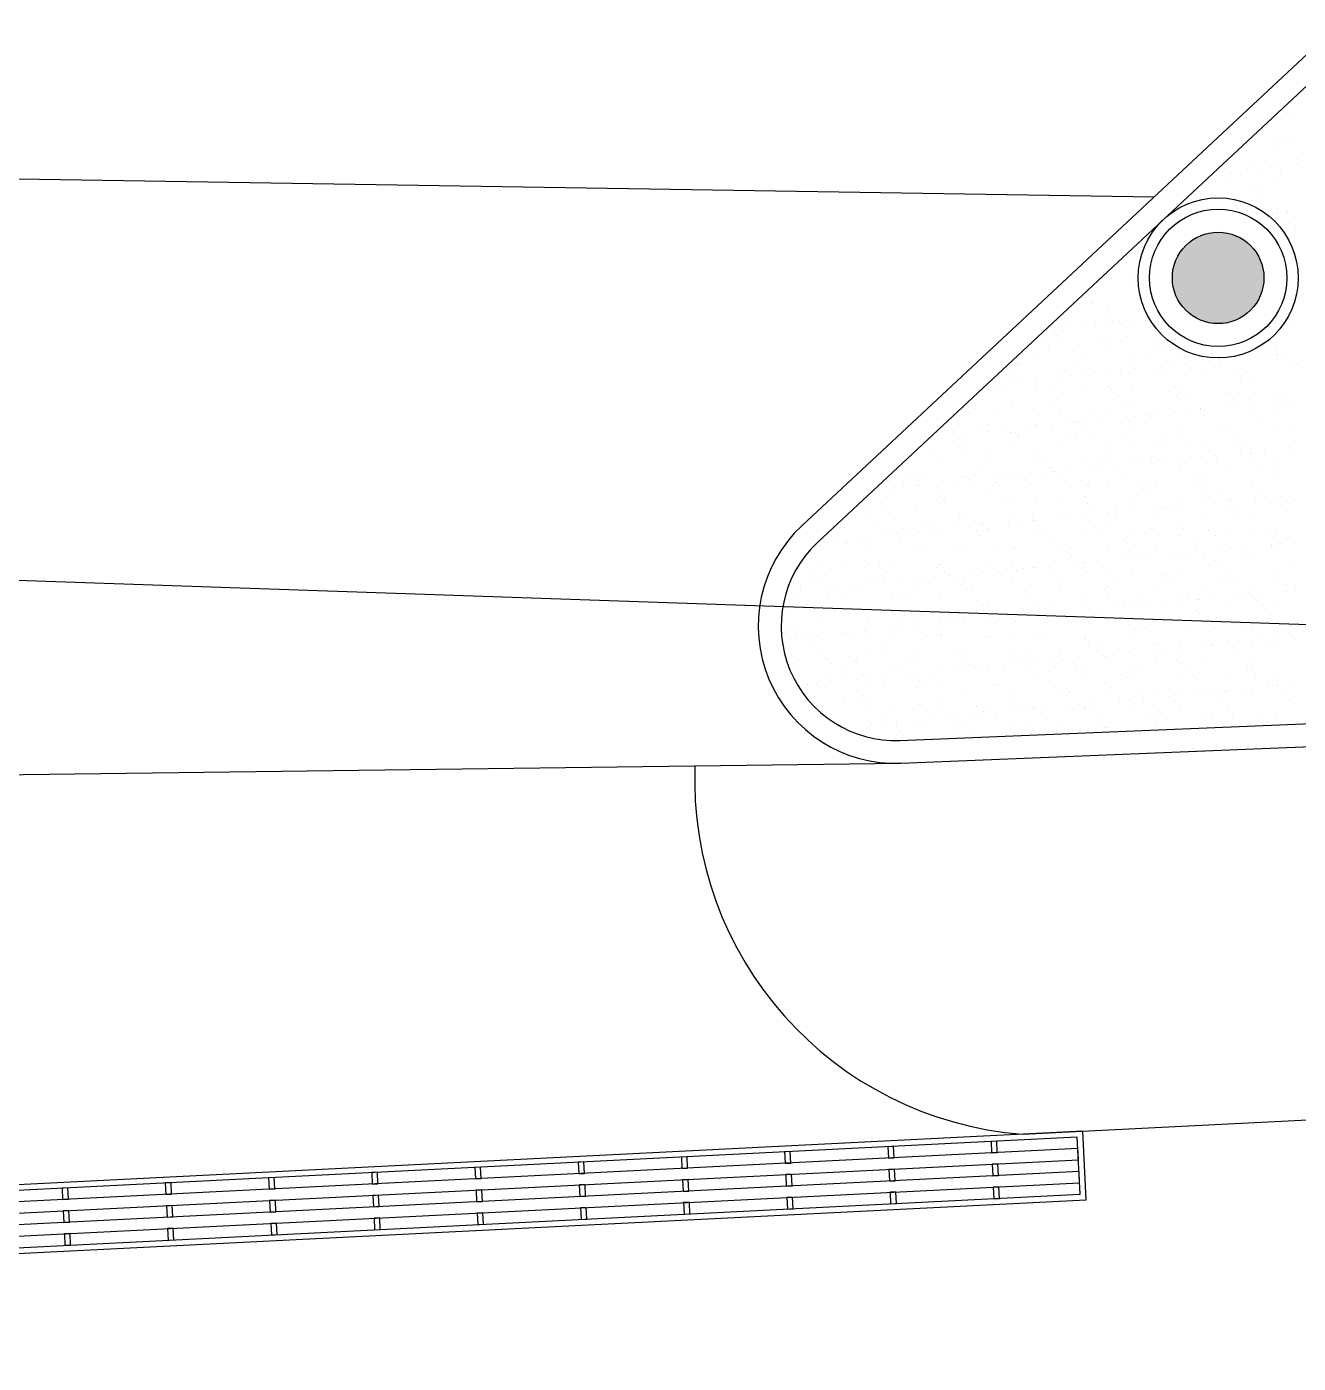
# Model space of a CAD drawing. Extents: x -28 to 149, y -33 to 76.
# Drawn here: x 112.03 to 117.59, y -2.22 to 3.62 of the extents above; entities that cross this region are included whole.
import ezdxf

# ---------------------------------------------------------------- set-up
doc = ezdxf.new("R2010")
doc.units = 0
doc.layers.add('arq-proyección edificios anexos', color=250, linetype='Continuous')

# ---------------------------------------------------------------- blocks, each defined once
blk = doc.blocks.new('Torre Sur')
h = blk.add_hatch(color=256)
h.paths.add_polyline_path([(42.3536, 3.7485), (42.1537, 3.7553), (42.1469, 3.5555, 0.414214)])
h.paths.add_polyline_path([(42.1606, 3.9552), (42.1537, 3.7553), (42.3536, 3.7485, 0.414214)])
h.paths.add_polyline_path([(42.1606, 3.9552, 0.414214), (41.9539, 3.7622), (42.1537, 3.7553)])
h.paths.add_polyline_path([(42.1537, 3.7553), (41.9539, 3.7622, 0.414214), (42.1469, 3.5555)])
for p, q in [((46.2309, 8.1774), (40.3344, 2.6724)), ((43.4655, 5.4588), (40.4026, 2.5993)), ((42.4312, 4.4511), (42.4312, 4.4511)), ((42.473, 4.4551), (42.473, 4.4551)), ((23.1644, 4.4075), (41.874, 4.1098)), ((42.3706, 4.4255), (42.3706, 4.4255)), ((42.4131, 4.3246), (42.4131, 4.3246)), ((42.4149, 4.3551), (42.4149, 4.3551)), ((42.4292, 4.341), (42.4292, 4.341)), ((42.4894, 4.344), (42.4894, 4.344)), ((42.4966, 4.2749), (42.4966, 4.2749)), ((42.1728, 4.2197), (42.1728, 4.2197)), ((42.1793, 4.2312), (42.1793, 4.2312)), ((42.2538, 4.213), (42.2538, 4.213)), ((42.2819, 4.2303), (42.2819, 4.2303)), ((42.3024, 4.2455), (42.3024, 4.2455)), ((42.3237, 4.2343), (42.3237, 4.2343)), ((42.389, 4.2407), (42.389, 4.2407)), ((42.3954, 4.2457), (42.3954, 4.2457)), ((42.4283, 4.2231), (42.4283, 4.2231)), ((42.4981, 4.2512), (42.4981, 4.2512)), ((42.2034, 4.1749), (42.2034, 4.1749)), ((42.2981, 4.1497), (42.2981, 4.1497)), ((42.4128, 4.1703), (42.4128, 4.1703)), ((42.3021, 4.0913), (42.3021, 4.0913)), ((42.3309, 4.1373), (42.3309, 4.1373)), ((42.3452, 4.1233), (42.3452, 4.1233)), ((42.3907, 4.0345), (42.3907, 4.0345)), ((42.4125, 4.0572), (42.4125, 4.0572)), ((42.4531, 4.0433), (42.4531, 4.0433)), ((42.456, 4.0408), (42.456, 4.0408)), ((42.4126, 4.0161), (42.4126, 4.0161)), ((42.486, 4.0206), (42.486, 4.0206)), ((42.4896, 3.9816), (42.4896, 3.9816)), ((41.6582, 3.7572), (41.6582, 3.7572)), ((41.6665, 3.7691), (41.6665, 3.7691)), ((41.7672, 3.7678), (41.7672, 3.7678)), ((41.782, 3.7198), (41.782, 3.7198)), ((41.5724, 3.6708), (41.5724, 3.6708)), ((41.6002, 3.6537), (41.6002, 3.6537)), ((41.6054, 3.6482), (41.6054, 3.6482)), ((41.6713, 3.6408), (41.6713, 3.6408)), ((42.4827, 3.6308), (42.4827, 3.6308)), ((3.8248, 3.5708), (44.1011, 2.1876)), ((41.4751, 3.5748), (41.4751, 3.5748)), ((41.5723, 3.5701), (41.5723, 3.5701)), ((41.6773, 3.5781), (41.6773, 3.5781)), ((41.6916, 3.5641), (41.6916, 3.5641)), ((41.7241, 3.5667), (41.7241, 3.5667)), ((41.7817, 3.5656), (41.7817, 3.5656)), ((41.8342, 3.568), (41.8342, 3.568)), ((41.4018, 3.5261), (41.4018, 3.5261)), ((41.4345, 3.5162), (41.4345, 3.5162)), ((41.4436, 3.5301), (41.4436, 3.5301)), ((41.5089, 3.5364), (41.5089, 3.5364)), ((41.618, 3.547), (41.618, 3.547)), ((41.6598, 3.5511), (41.6598, 3.5511)), ((41.7251, 3.5574), (41.7251, 3.5574)), ((42.4711, 3.5424), (42.4711, 3.5424)), ((41.3811, 3.4765), (41.3811, 3.4765)), ((41.4141, 3.4538), (41.4141, 3.4538)), ((41.4488, 3.5022), (41.4488, 3.5022)), ((41.4666, 3.4946), (41.4666, 3.4946)), ((41.6301, 3.4684), (41.6301, 3.4684)), ((41.6631, 3.4457), (41.6631, 3.4457)), ((41.671, 3.4866), (41.671, 3.4866)), ((41.7589, 3.4979), (41.7589, 3.4979)), ((41.8791, 3.4603), (41.8791, 3.4603)), ((41.8873, 3.4869), (41.8873, 3.4869)), ((42.4032, 3.466), (42.4032, 3.466)), ((41.3559, 3.4155), (41.3559, 3.4155)), ((41.5162, 3.436), (41.5162, 3.436)), ((41.5721, 3.4159), (41.5721, 3.4159)), ((41.7815, 3.4114), (41.7815, 3.4114)), ((41.836, 3.4223), (41.836, 3.4223)), ((41.8503, 3.4083), (41.8503, 3.4083)), ((41.9121, 3.4376), (41.9121, 3.4376)), ((41.986, 3.4034), (41.986, 3.4034)), ((42.1173, 3.3891), (42.1173, 3.3891)), ((42.1591, 3.3931), (42.1591, 3.3931)), ((42.1604, 3.4041), (42.1604, 3.4041)), ((42.2022, 3.4037), (42.2022, 3.4037)), ((42.2244, 3.3994), (42.2244, 3.3994)), ((42.3335, 3.41), (42.3335, 3.41)), ((42.3753, 3.414), (42.3753, 3.414)), ((42.3771, 3.4441), (42.3771, 3.4441)), ((42.4101, 3.4215), (42.4101, 3.4215)), ((42.4115, 3.3992), (42.4115, 3.3992)), ((42.4406, 3.4204), (42.4406, 3.4204)), ((42.4803, 3.3903), (42.4803, 3.3903)), ((41.2569, 3.3449), (41.2569, 3.3449)), ((41.2734, 3.3741), (41.2734, 3.3741)), ((41.2838, 3.3805), (41.2838, 3.3805)), ((41.4663, 3.3403), (41.4663, 3.3403)), ((41.5106, 3.3303), (41.5106, 3.3303)), ((41.5328, 3.3724), (41.5328, 3.3724)), ((41.5758, 3.3366), (41.5758, 3.3366)), ((41.5933, 3.3604), (41.5933, 3.3604)), ((41.6075, 3.3464), (41.6075, 3.3464)), ((41.6708, 3.3323), (41.6708, 3.3323)), ((41.6849, 3.3472), (41.6849, 3.3472)), ((41.7267, 3.3512), (41.7267, 3.3512)), ((41.7818, 3.3643), (41.7818, 3.3643)), ((41.792, 3.3575), (41.792, 3.3575)), ((41.887, 3.3327), (41.887, 3.3327)), ((41.9011, 3.3681), (41.9011, 3.3681)), ((41.9177, 3.3422), (41.9177, 3.3422)), ((41.9429, 3.3722), (41.9429, 3.3722)), ((42.0082, 3.3785), (42.0082, 3.3785)), ((42.0308, 3.3562), (42.0308, 3.3562)), ((42.2798, 3.3481), (42.2798, 3.3481)), ((42.4945, 3.3763), (42.4945, 3.3763)), ((41.1898, 3.2822), (41.1898, 3.2822)), ((41.2526, 3.3053), (41.2526, 3.3053)), ((41.2944, 3.3093), (41.2944, 3.3093)), ((41.3505, 3.2985), (41.3505, 3.2985)), ((41.3597, 3.3157), (41.3597, 3.3157)), ((41.3648, 3.2844), (41.3648, 3.2844)), ((41.4388, 3.2741), (41.4388, 3.2741)), ((41.4687, 3.3262), (41.4687, 3.3262)), ((41.6749, 3.2802), (41.6749, 3.2802)), ((42.0964, 3.3282), (42.0964, 3.3282)), ((42.2375, 3.3284), (42.2375, 3.3284)), ((42.2518, 3.3144), (42.2518, 3.3144)), ((42.3009, 3.3202), (42.3009, 3.3202)), ((41.1077, 3.2365), (41.1077, 3.2365)), ((41.122, 3.2225), (41.122, 3.2225)), ((41.1511, 3.2693), (41.1511, 3.2693)), ((41.2228, 3.2595), (41.2228, 3.2595)), ((41.3556, 3.2613), (41.3556, 3.2613)), ((41.4321, 3.2183), (41.4321, 3.2183)), ((41.4718, 3.2514), (41.4718, 3.2514)), ((41.5718, 3.2617), (41.5718, 3.2617)), ((41.6878, 3.266), (41.6878, 3.266)), ((41.7208, 3.2433), (41.7208, 3.2433)), ((41.7812, 3.2571), (41.7812, 3.2571)), ((41.9368, 3.2579), (41.9368, 3.2579)), ((41.9698, 3.2352), (41.9698, 3.2352)), ((41.9857, 3.2491), (41.9857, 3.2491)), ((41.9947, 3.2665), (41.9947, 3.2665)), ((42.009, 3.2525), (42.009, 3.2525)), ((42.1858, 3.2498), (42.1858, 3.2498)), ((42.2019, 3.2495), (42.2019, 3.2495)), ((42.2188, 3.2271), (42.2188, 3.2271)), ((42.3191, 3.2483), (42.3191, 3.2483)), ((42.4113, 3.245), (42.4113, 3.245)), ((42.4348, 3.2417), (42.4348, 3.2417)), ((42.4422, 3.2142), (42.4422, 3.2142)), ((42.4678, 3.219), (42.4678, 3.219)), ((41.0405, 3.1903), (41.0405, 3.1903)), ((41.0925, 3.1861), (41.0925, 3.1861)), ((41.1894, 3.1564), (41.1894, 3.1564)), ((41.2567, 3.1906), (41.2567, 3.1906)), ((41.3415, 3.178), (41.3415, 3.178)), ((41.466, 3.1861), (41.466, 3.1861)), ((41.5905, 3.1699), (41.5905, 3.1699)), ((41.6705, 3.1781), (41.6705, 3.1781)), ((41.752, 3.2046), (41.752, 3.2046)), ((41.7663, 3.1906), (41.7663, 3.1906)), ((41.8395, 3.1618), (41.8395, 3.1618)), ((41.859, 3.1577), (41.859, 3.1577)), ((41.8867, 3.1785), (41.8867, 3.1785)), ((41.9681, 3.1683), (41.9681, 3.1683)), ((42.0099, 3.1723), (42.0099, 3.1723)), ((42.0752, 3.1787), (42.0752, 3.1787)), ((42.0764, 3.1864), (42.0764, 3.1864)), ((42.0885, 3.1537), (42.0885, 3.1537)), ((42.0961, 3.1739), (42.0961, 3.1739)), ((42.1843, 3.1892), (42.1843, 3.1892)), ((42.2261, 3.1933), (42.2261, 3.1933)), ((42.2914, 3.1996), (42.2914, 3.1996)), ((42.3006, 3.1659), (42.3006, 3.1659)), ((42.3962, 3.1726), (42.3962, 3.1726)), ((42.4004, 3.2102), (42.4004, 3.2102)), ((42.4105, 3.1586), (42.4105, 3.1586)), ((41.1509, 3.1151), (41.1509, 3.1151)), ((41.3195, 3.1054), (41.3195, 3.1054)), ((41.3554, 3.1071), (41.3554, 3.1071)), ((41.3613, 3.1095), (41.3613, 3.1095)), ((41.4266, 3.1158), (41.4266, 3.1158)), ((41.5092, 3.1427), (41.5092, 3.1427)), ((41.5235, 3.1287), (41.5235, 3.1287)), ((41.5357, 3.1264), (41.5357, 3.1264)), ((41.5716, 3.1074), (41.5716, 3.1074)), ((41.5775, 3.1304), (41.5775, 3.1304)), ((41.6428, 3.1368), (41.6428, 3.1368)), ((41.7519, 3.1473), (41.7519, 3.1473)), ((41.781, 3.1029), (41.781, 3.1029)), ((41.7937, 3.1514), (41.7937, 3.1514)), ((41.8336, 3.1245), (41.8336, 3.1245)), ((42.1535, 3.1107), (42.1535, 3.1107)), ((42.1677, 3.0967), (42.1677, 3.0967)), ((42.3375, 3.1456), (42.3375, 3.1456)), ((40.9289, 3.0676), (40.9289, 3.0676)), ((40.9466, 3.0945), (40.9466, 3.0945)), ((40.9942, 3.0739), (40.9942, 3.0739)), ((40.9985, 3.0878), (40.9985, 3.0878)), ((41.0315, 3.0652), (41.0315, 3.0652)), ((41.1033, 3.0845), (41.1033, 3.0845)), ((41.1451, 3.0886), (41.1451, 3.0886)), ((41.2104, 3.0949), (41.2104, 3.0949)), ((41.2475, 3.0797), (41.2475, 3.0797)), ((41.2665, 3.0808), (41.2665, 3.0808)), ((41.2805, 3.0571), (41.2805, 3.0571)), ((41.2807, 3.0667), (41.2807, 3.0667)), ((41.4965, 3.0716), (41.4965, 3.0716)), ((41.5295, 3.049), (41.5295, 3.049)), ((41.5909, 3.0625), (41.5909, 3.0625)), ((41.7455, 3.0635), (41.7455, 3.0635)), ((41.7785, 3.0409), (41.7785, 3.0409)), ((41.9107, 3.0488), (41.9107, 3.0488)), ((41.9854, 3.0949), (41.9854, 3.0949)), ((41.9945, 3.0554), (41.9945, 3.0554)), ((42.2017, 3.0953), (42.2017, 3.0953)), ((42.2435, 3.0473), (42.2435, 3.0473)), ((42.411, 3.0908), (42.411, 3.0908)), ((42.4779, 3.0925), (42.4779, 3.0925)), ((42.4925, 3.0392), (42.4925, 3.0392)), ((40.9012, 2.9918), (40.9012, 2.9918)), ((41.0237, 3.0188), (41.0237, 3.0188)), ((41.038, 3.0048), (41.038, 3.0048)), ((41.0402, 3.036), (41.0402, 3.036)), ((41.1502, 2.9837), (41.1502, 2.9837)), ((41.2564, 3.0364), (41.2564, 3.0364)), ((41.3481, 3.0006), (41.3481, 3.0006)), ((41.4658, 3.0319), (41.4658, 3.0319)), ((41.6679, 2.9869), (41.6679, 2.9869)), ((41.6703, 3.0239), (41.6703, 3.0239)), ((41.8865, 3.0242), (41.8865, 3.0242)), ((41.925, 3.0348), (41.925, 3.0348)), ((42.0275, 3.0328), (42.0275, 3.0328)), ((42.0959, 3.0197), (42.0959, 3.0197)), ((42.1421, 2.9788), (42.1421, 2.9788)), ((42.2351, 3.0306), (42.2351, 3.0306)), ((42.2512, 2.9894), (42.2512, 2.9894)), ((42.2765, 3.0247), (42.2765, 3.0247)), ((42.293, 2.9934), (42.293, 2.9934)), ((42.3004, 3.0117), (42.3004, 3.0117)), ((42.3583, 2.9998), (42.3583, 2.9998)), ((42.4674, 3.0103), (42.4674, 3.0103)), ((40.7952, 2.9429), (40.7952, 2.9429)), ((40.9412, 2.9654), (40.9412, 2.9654)), ((41.1053, 2.9387), (41.1053, 2.9387)), ((41.1506, 2.9608), (41.1506, 2.9608)), ((41.3551, 2.9528), (41.3551, 2.9528)), ((41.3992, 2.9756), (41.3992, 2.9756)), ((41.4252, 2.925), (41.4252, 2.925)), ((41.5713, 2.9532), (41.5713, 2.9532)), ((41.6026, 2.9266), (41.6026, 2.9266)), ((41.6444, 2.9306), (41.6444, 2.9306)), ((41.6482, 2.9675), (41.6482, 2.9675)), ((41.6822, 2.9729), (41.6822, 2.9729)), ((41.7097, 2.9369), (41.7097, 2.9369)), ((41.7807, 2.9487), (41.7807, 2.9487)), ((41.8188, 2.9475), (41.8188, 2.9475)), ((41.8606, 2.9515), (41.8606, 2.9515)), ((41.8972, 2.9594), (41.8972, 2.9594)), ((41.9259, 2.9579), (41.9259, 2.9579)), ((41.9852, 2.9407), (41.9852, 2.9407)), ((41.9923, 2.9687), (41.9923, 2.9687)), ((42.035, 2.9684), (42.035, 2.9684)), ((42.0768, 2.9725), (42.0768, 2.9725)), ((42.1462, 2.9513), (42.1462, 2.9513)), ((42.2014, 2.941), (42.2014, 2.941)), ((42.3122, 2.9549), (42.3122, 2.9549)), ((42.3264, 2.9409), (42.3264, 2.9409)), ((42.3952, 2.9432), (42.3952, 2.9432)), ((42.4108, 2.9365), (42.4108, 2.9365)), ((40.8072, 2.8935), (40.8072, 2.8935)), ((40.8355, 2.8898), (40.8355, 2.8898)), ((40.8402, 2.8709), (40.8402, 2.8709)), ((40.8626, 2.8768), (40.8626, 2.8768)), ((40.9541, 2.8637), (40.9541, 2.8637)), ((40.9959, 2.8678), (40.9959, 2.8678)), ((41.0399, 2.8818), (41.0399, 2.8818)), ((41.0562, 2.8854), (41.0562, 2.8854)), ((41.0612, 2.8741), (41.0612, 2.8741)), ((41.0892, 2.8628), (41.0892, 2.8628)), ((41.1703, 2.8847), (41.1703, 2.8847)), ((41.1824, 2.863), (41.1824, 2.863)), ((41.2121, 2.8887), (41.2121, 2.8887)), ((41.2562, 2.8822), (41.2562, 2.8822)), ((41.2774, 2.895), (41.2774, 2.895)), ((41.3052, 2.8773), (41.3052, 2.8773)), ((41.3864, 2.9056), (41.3864, 2.9056)), ((41.4282, 2.9097), (41.4282, 2.9097)), ((41.4395, 2.9109), (41.4395, 2.9109)), ((41.4655, 2.8776), (41.4655, 2.8776)), ((41.4935, 2.916), (41.4935, 2.916)), ((41.5542, 2.8692), (41.5542, 2.8692)), ((41.67, 2.8696), (41.67, 2.8696)), ((41.7496, 2.9067), (41.7496, 2.9067)), ((41.8862, 2.87), (41.8862, 2.87)), ((42.0694, 2.893), (42.0694, 2.893)), ((42.0837, 2.879), (42.0837, 2.879)), ((42.0956, 2.8655), (42.0956, 2.8655)), ((42.3938, 2.8748), (42.3938, 2.8748)), ((40.7248, 2.8108), (40.7248, 2.8108)), ((40.7379, 2.8428), (40.7379, 2.8428)), ((40.7797, 2.8468), (40.7797, 2.8468)), ((40.845, 2.8532), (40.845, 2.8532)), ((40.941, 2.8111), (40.941, 2.8111)), ((41.1504, 2.8066), (41.1504, 2.8066)), ((41.1967, 2.849), (41.1967, 2.849)), ((41.3382, 2.8547), (41.3382, 2.8547)), ((41.5068, 2.8448), (41.5068, 2.8448)), ((41.5872, 2.8466), (41.5872, 2.8466)), ((41.8032, 2.8611), (41.8032, 2.8611)), ((41.8267, 2.8311), (41.8267, 2.8311)), ((41.8362, 2.8385), (41.8362, 2.8385)), ((41.8409, 2.8171), (41.8409, 2.8171)), ((42.0522, 2.853), (42.0522, 2.853)), ((42.0852, 2.8304), (42.0852, 2.8304)), ((42.1511, 2.8129), (42.1511, 2.8129)), ((42.3001, 2.8575), (42.3001, 2.8575)), ((42.3012, 2.8449), (42.3012, 2.8449)), ((42.3342, 2.8223), (42.3342, 2.8223)), ((40.7099, 2.7975), (40.7099, 2.7975)), ((40.9397, 2.8011), (40.9397, 2.8011)), ((40.9539, 2.7871), (40.9539, 2.7871)), ((40.9589, 2.7894), (40.9589, 2.7894)), ((41.2079, 2.7813), (41.2079, 2.7813)), ((41.2641, 2.7829), (41.2641, 2.7829)), ((41.3549, 2.7986), (41.3549, 2.7986)), ((41.4569, 2.7732), (41.4569, 2.7732)), ((41.5711, 2.799), (41.5711, 2.799)), ((41.5839, 2.7692), (41.5839, 2.7692)), ((41.5982, 2.7552), (41.5982, 2.7552)), ((41.7059, 2.7651), (41.7059, 2.7651)), ((41.7804, 2.7945), (41.7804, 2.7945)), ((41.8858, 2.7477), (41.8858, 2.7477)), ((41.9083, 2.751), (41.9083, 2.751)), ((41.9276, 2.7517), (41.9276, 2.7517)), ((41.9549, 2.757), (41.9549, 2.757)), ((41.9849, 2.7865), (41.9849, 2.7865)), ((41.9929, 2.758), (41.9929, 2.758)), ((42.1019, 2.7686), (42.1019, 2.7686)), ((42.1437, 2.7727), (42.1437, 2.7727)), ((42.2012, 2.7868), (42.2012, 2.7868)), ((42.2039, 2.7489), (42.2039, 2.7489)), ((42.209, 2.779), (42.209, 2.779)), ((42.3181, 2.7895), (42.3181, 2.7895)), ((42.3599, 2.7936), (42.3599, 2.7936)), ((42.4105, 2.7823), (42.4105, 2.7823)), ((42.4252, 2.7999), (42.4252, 2.7999)), ((42.4709, 2.7991), (42.4709, 2.7991)), ((42.4852, 2.7851), (42.4852, 2.7851)), ((40.6159, 2.6992), (40.6159, 2.6992)), ((40.6258, 2.7401), (40.6258, 2.7401)), ((40.6969, 2.7392), (40.6969, 2.7392)), ((40.7112, 2.7252), (40.7112, 2.7252)), ((40.8352, 2.7356), (40.8352, 2.7356)), ((40.8649, 2.6911), (40.8649, 2.6911)), ((41.0213, 2.721), (41.0213, 2.721)), ((41.0397, 2.7276), (41.0397, 2.7276)), ((41.2559, 2.7279), (41.2559, 2.7279)), ((41.279, 2.6889), (41.279, 2.6889)), ((41.3411, 2.7073), (41.3411, 2.7073)), ((41.3443, 2.6952), (41.3443, 2.6952)), ((41.3554, 2.6932), (41.3554, 2.6932)), ((41.4534, 2.7058), (41.4534, 2.7058)), ((41.4653, 2.7234), (41.4653, 2.7234)), ((41.4952, 2.7098), (41.4952, 2.7098)), ((41.5605, 2.7162), (41.5605, 2.7162)), ((41.6655, 2.689), (41.6655, 2.689)), ((41.6696, 2.7267), (41.6696, 2.7267)), ((41.6698, 2.7154), (41.6698, 2.7154)), ((41.7114, 2.7308), (41.7114, 2.7308)), ((41.7767, 2.7371), (41.7767, 2.7371)), ((41.886, 2.7158), (41.886, 2.7158)), ((42.0954, 2.7113), (42.0954, 2.7113)), ((42.2281, 2.7372), (42.2281, 2.7372)), ((42.2424, 2.7232), (42.2424, 2.7232)), ((42.2999, 2.7033), (42.2999, 2.7033)), ((42.4529, 2.7408), (42.4529, 2.7408)), ((40.52, 2.6645), (40.52, 2.6645)), ((40.6489, 2.6765), (40.6489, 2.6765)), ((40.6957, 2.6324), (40.6957, 2.6324)), ((40.7245, 2.6565), (40.7245, 2.6565)), ((40.7785, 2.6591), (40.7785, 2.6591)), ((40.8048, 2.6429), (40.8048, 2.6429)), ((40.8466, 2.647), (40.8466, 2.647)), ((40.8979, 2.6684), (40.8979, 2.6684)), ((40.9119, 2.6533), (40.9119, 2.6533)), ((40.9407, 2.6569), (40.9407, 2.6569)), ((41.021, 2.6639), (41.021, 2.6639)), ((41.0628, 2.6679), (41.0628, 2.6679)), ((41.0984, 2.6453), (41.0984, 2.6453)), ((41.1127, 2.6313), (41.1127, 2.6313)), ((41.1139, 2.683), (41.1139, 2.683)), ((41.1281, 2.6743), (41.1281, 2.6743)), ((41.1469, 2.6603), (41.1469, 2.6603)), ((41.1501, 2.6524), (41.1501, 2.6524)), ((41.2372, 2.6848), (41.2372, 2.6848)), ((41.3546, 2.6444), (41.3546, 2.6444)), ((41.3629, 2.6749), (41.3629, 2.6749)), ((41.3959, 2.6522), (41.3959, 2.6522)), ((41.5708, 2.6447), (41.5708, 2.6447)), ((41.6119, 2.6668), (41.6119, 2.6668)), ((41.6449, 2.6441), (41.6449, 2.6441)), ((41.7802, 2.6402), (41.7802, 2.6402)), ((41.8609, 2.6587), (41.8609, 2.6587)), ((41.8939, 2.636), (41.8939, 2.636)), ((41.9847, 2.6322), (41.9847, 2.6322)), ((41.9854, 2.6753), (41.9854, 2.6753)), ((41.9996, 2.6613), (41.9996, 2.6613)), ((42.1099, 2.6506), (42.1099, 2.6506)), ((42.2009, 2.6326), (42.2009, 2.6326)), ((42.3098, 2.6571), (42.3098, 2.6571)), ((42.3589, 2.6425), (42.3589, 2.6425)), ((40.4094, 2.5855), (40.4094, 2.5855)), ((40.4142, 2.6051), (40.4142, 2.6051)), ((40.4795, 2.6114), (40.4795, 2.6114)), ((40.5186, 2.6031), (40.5186, 2.6031)), ((40.5358, 2.5972), (40.5358, 2.5972)), ((40.5886, 2.622), (40.5886, 2.622)), ((40.6256, 2.5859), (40.6256, 2.5859)), ((40.6304, 2.6261), (40.6304, 2.6261)), ((40.7676, 2.595), (40.7676, 2.595)), ((40.8349, 2.5814), (40.8349, 2.5814)), ((40.8556, 2.5834), (40.8556, 2.5834)), ((41.0166, 2.5869), (41.0166, 2.5869)), ((41.0394, 2.5733), (41.0394, 2.5733)), ((41.2556, 2.5737), (41.2556, 2.5737)), ((41.2656, 2.5788), (41.2656, 2.5788)), ((41.4228, 2.6271), (41.4228, 2.6271)), ((41.5146, 2.5707), (41.5146, 2.5707)), ((41.7426, 2.6134), (41.7426, 2.6134)), ((41.7569, 2.5994), (41.7569, 2.5994)), ((42.067, 2.5952), (42.067, 2.5952)), ((42.1429, 2.6279), (42.1429, 2.6279)), ((42.2107, 2.5728), (42.2107, 2.5728)), ((42.276, 2.5791), (42.276, 2.5791)), ((42.3851, 2.5897), (42.3851, 2.5897)), ((42.3868, 2.5814), (42.3868, 2.5814)), ((42.3919, 2.6198), (42.3919, 2.6198)), ((42.4103, 2.6281), (42.4103, 2.6281)), ((42.4269, 2.5938), (42.4269, 2.5938)), ((42.4922, 2.6001), (42.4922, 2.6001)), ((40.6129, 2.5215), (40.6129, 2.5215)), ((40.8699, 2.5694), (40.8699, 2.5694)), ((41.18, 2.5652), (41.18, 2.5652)), ((41.465, 2.5692), (41.465, 2.5692)), ((41.4999, 2.5515), (41.4999, 2.5515)), ((41.5141, 2.5375), (41.5141, 2.5375)), ((41.6274, 2.5163), (41.6274, 2.5163)), ((41.6695, 2.5612), (41.6695, 2.5612)), ((41.7365, 2.5269), (41.7365, 2.5269)), ((41.7636, 2.5626), (41.7636, 2.5626)), ((41.7783, 2.5309), (41.7783, 2.5309)), ((41.8243, 2.5332), (41.8243, 2.5332)), ((41.8436, 2.5373), (41.8436, 2.5373)), ((41.8857, 2.5616), (41.8857, 2.5616)), ((41.9527, 2.5478), (41.9527, 2.5478)), ((41.9945, 2.5519), (41.9945, 2.5519)), ((42.0126, 2.5545), (42.0126, 2.5545)), ((42.0598, 2.5582), (42.0598, 2.5582)), ((42.0951, 2.557), (42.0951, 2.557)), ((42.1441, 2.5195), (42.1441, 2.5195)), ((42.1689, 2.5688), (42.1689, 2.5688)), ((42.2616, 2.5464), (42.2616, 2.5464)), ((42.2996, 2.549), (42.2996, 2.549)), ((42.4011, 2.5674), (42.4011, 2.5674)), ((40.3701, 2.4596), (40.3701, 2.4596)), ((40.4246, 2.5048), (40.4246, 2.5048)), ((40.4576, 2.4822), (40.4576, 2.4822)), ((40.5198, 2.5103), (40.5198, 2.5103)), ((40.6271, 2.5075), (40.6271, 2.5075)), ((40.6736, 2.4967), (40.6736, 2.4967)), ((40.7066, 2.4741), (40.7066, 2.4741)), ((40.7243, 2.5023), (40.7243, 2.5023)), ((40.9226, 2.4886), (40.9226, 2.4886)), ((40.9373, 2.5033), (40.9373, 2.5033)), ((40.9405, 2.5027), (40.9405, 2.5027)), ((40.9556, 2.466), (40.9556, 2.466)), ((40.9789, 2.4535), (40.9789, 2.4535)), ((41.0879, 2.4641), (41.0879, 2.4641)), ((41.1297, 2.4681), (41.1297, 2.4681)), ((41.1499, 2.4982), (41.1499, 2.4982)), ((41.1716, 2.4805), (41.1716, 2.4805)), ((41.195, 2.4744), (41.195, 2.4744)), ((41.2046, 2.4579), (41.2046, 2.4579)), ((41.2571, 2.4895), (41.2571, 2.4895)), ((41.2714, 2.4755), (41.2714, 2.4755)), ((41.3041, 2.485), (41.3041, 2.485)), ((41.3459, 2.489), (41.3459, 2.489)), ((41.3544, 2.4902), (41.3544, 2.4902)), ((41.4112, 2.4954), (41.4112, 2.4954)), ((41.4206, 2.4724), (41.4206, 2.4724)), ((41.5203, 2.5059), (41.5203, 2.5059)), ((41.5621, 2.51), (41.5621, 2.51)), ((41.5706, 2.4905), (41.5706, 2.4905)), ((41.5815, 2.4713), (41.5815, 2.4713)), ((41.6696, 2.4643), (41.6696, 2.4643)), ((41.7799, 2.486), (41.7799, 2.486)), ((41.9013, 2.4576), (41.9013, 2.4576)), ((41.9186, 2.4562), (41.9186, 2.4562)), ((41.9844, 2.478), (41.9844, 2.478)), ((42.1584, 2.5055), (42.1584, 2.5055)), ((42.2006, 2.4784), (42.2006, 2.4784)), ((42.41, 2.4738), (42.41, 2.4738)), ((42.4685, 2.5013), (42.4685, 2.5013)), ((40.3273, 2.4088), (40.3273, 2.4088)), ((40.3844, 2.4456), (40.3844, 2.4456)), ((40.4091, 2.4313), (40.4091, 2.4313)), ((40.4394, 2.4012), (40.4394, 2.4012)), ((40.4812, 2.4053), (40.4812, 2.4053)), ((40.5465, 2.4116), (40.5465, 2.4116)), ((40.5763, 2.4007), (40.5763, 2.4007)), ((40.6253, 2.4316), (40.6253, 2.4316)), ((40.6556, 2.4222), (40.6556, 2.4222)), ((40.6945, 2.4414), (40.6945, 2.4414)), ((40.6974, 2.4262), (40.6974, 2.4262)), ((40.7627, 2.4325), (40.7627, 2.4325)), ((40.8347, 2.4271), (40.8347, 2.4271)), ((40.8718, 2.4431), (40.8718, 2.4431)), ((40.9136, 2.4472), (40.9136, 2.4472)), ((41.0143, 2.4276), (41.0143, 2.4276)), ((41.0286, 2.4136), (41.0286, 2.4136)), ((41.0392, 2.4191), (41.0392, 2.4191)), ((41.2554, 2.4195), (41.2554, 2.4195)), ((41.3387, 2.4094), (41.3387, 2.4094)), ((41.4536, 2.4498), (41.4536, 2.4498)), ((41.4648, 2.415), (41.4648, 2.415)), ((41.6586, 2.3957), (41.6586, 2.3957)), ((41.6693, 2.407), (41.6693, 2.407)), ((41.7026, 2.4417), (41.7026, 2.4417)), ((41.8855, 2.4073), (41.8855, 2.4073)), ((41.9156, 2.4436), (41.9156, 2.4436)), ((41.9516, 2.4336), (41.9516, 2.4336)), ((42.0949, 2.4028), (42.0949, 2.4028)), ((42.1676, 2.4481), (42.1676, 2.4481)), ((42.2006, 2.4255), (42.2006, 2.4255)), ((42.2257, 2.4394), (42.2257, 2.4394)), ((42.2993, 2.3948), (42.2993, 2.3948)), ((42.4166, 2.44), (42.4166, 2.44)), ((42.4496, 2.4174), (42.4496, 2.4174)), ((40.3101, 2.3606), (40.3101, 2.3606)), ((40.3303, 2.3907), (40.3303, 2.3907)), ((40.4517, 2.3794), (40.4517, 2.3794)), ((40.5195, 2.3561), (40.5195, 2.3561)), ((40.724, 2.3481), (40.724, 2.3481)), ((40.7716, 2.3657), (40.7716, 2.3657)), ((40.7859, 2.3517), (40.7859, 2.3517)), ((40.8253, 2.3926), (40.8253, 2.3926)), ((40.9402, 2.3484), (40.9402, 2.3484)), ((41.0743, 2.3845), (41.0743, 2.3845)), ((41.096, 2.3475), (41.096, 2.3475)), ((41.1496, 2.3439), (41.1496, 2.3439)), ((41.3233, 2.3764), (41.3233, 2.3764)), ((41.5703, 2.3363), (41.5703, 2.3363)), ((41.5723, 2.3683), (41.5723, 2.3683)), ((41.6728, 2.3817), (41.6728, 2.3817)), ((41.8213, 2.3602), (41.8213, 2.3602)), ((41.9105, 2.3374), (41.9105, 2.3374)), ((41.983, 2.3775), (41.983, 2.3775)), ((42.0196, 2.348), (42.0196, 2.348)), ((42.0614, 2.352), (42.0614, 2.352)), ((42.0703, 2.3521), (42.0703, 2.3521)), ((42.1267, 2.3584), (42.1267, 2.3584)), ((42.2358, 2.3689), (42.2358, 2.3689)), ((42.2776, 2.373), (42.2776, 2.373)), ((42.3028, 2.3637), (42.3028, 2.3637)), ((42.3171, 2.3497), (42.3171, 2.3497)), ((42.3193, 2.344), (42.3193, 2.344)), ((42.3429, 2.3793), (42.3429, 2.3793)), ((42.452, 2.3899), (42.452, 2.3899)), ((42.4938, 2.3939), (42.4938, 2.3939)), ((40.2663, 2.2879), (40.2663, 2.2879)), ((40.4823, 2.3024), (40.4823, 2.3024)), ((40.5153, 2.2798), (40.5153, 2.2798)), ((40.5288, 2.3038), (40.5288, 2.3038)), ((40.5431, 2.2898), (40.5431, 2.2898)), ((40.7313, 2.2943), (40.7313, 2.2943)), ((40.8532, 2.2856), (40.8532, 2.2856)), ((40.9803, 2.2862), (40.9803, 2.2862)), ((41.2293, 2.2781), (41.2293, 2.2781)), ((41.3541, 2.3359), (41.3541, 2.3359)), ((41.3711, 2.2852), (41.3711, 2.2852)), ((41.4129, 2.2892), (41.4129, 2.2892)), ((41.4158, 2.3338), (41.4158, 2.3338)), ((41.4301, 2.3197), (41.4301, 2.3197)), ((41.4782, 2.2955), (41.4782, 2.2955)), ((41.5873, 2.3061), (41.5873, 2.3061)), ((41.6291, 2.3102), (41.6291, 2.3102)), ((41.6944, 2.3165), (41.6944, 2.3165)), ((41.7402, 2.3155), (41.7402, 2.3155)), ((41.7797, 2.3318), (41.7797, 2.3318)), ((41.8034, 2.327), (41.8034, 2.327)), ((41.8453, 2.3311), (41.8453, 2.3311)), ((41.9842, 2.3238), (41.9842, 2.3238)), ((42.06, 2.3018), (42.06, 2.3018)), ((42.0743, 2.2878), (42.0743, 2.2878)), ((42.2004, 2.3241), (42.2004, 2.3241)), ((42.3844, 2.2836), (42.3844, 2.2836)), ((42.4098, 2.3196), (42.4098, 2.3196)), ((40.2861, 2.2419), (40.2861, 2.2419)), ((40.3003, 2.2279), (40.3003, 2.2279)), ((40.4088, 2.2771), (40.4088, 2.2771)), ((40.6105, 2.2237), (40.6105, 2.2237)), ((40.6251, 2.2774), (40.6251, 2.2774)), ((40.7225, 2.2223), (40.7225, 2.2223)), ((40.7643, 2.2717), (40.7643, 2.2717)), ((40.7643, 2.2264), (40.7643, 2.2264)), ((40.8296, 2.2327), (40.8296, 2.2327)), ((40.8344, 2.2729), (40.8344, 2.2729)), ((40.9387, 2.2433), (40.9387, 2.2433)), ((40.9805, 2.2473), (40.9805, 2.2473)), ((41.0133, 2.2636), (41.0133, 2.2636)), ((41.0389, 2.2649), (41.0389, 2.2649)), ((41.0458, 2.2537), (41.0458, 2.2537)), ((41.1549, 2.2642), (41.1549, 2.2642)), ((41.1731, 2.2718), (41.1731, 2.2718)), ((41.1873, 2.2578), (41.1873, 2.2578)), ((41.1967, 2.2683), (41.1967, 2.2683)), ((41.2551, 2.2653), (41.2551, 2.2653)), ((41.262, 2.2746), (41.262, 2.2746)), ((41.2623, 2.2555), (41.2623, 2.2555)), ((41.4645, 2.2607), (41.4645, 2.2607)), ((41.4783, 2.27), (41.4783, 2.27)), ((41.4975, 2.2536), (41.4975, 2.2536)), ((41.5113, 2.2474), (41.5113, 2.2474)), ((41.669, 2.2527), (41.669, 2.2527)), ((41.7273, 2.2619), (41.7273, 2.2619)), ((41.7603, 2.2393), (41.7603, 2.2393)), ((41.8173, 2.2399), (41.8173, 2.2399)), ((41.8316, 2.2259), (41.8316, 2.2259)), ((41.8852, 2.2531), (41.8852, 2.2531)), ((41.9763, 2.2538), (41.9763, 2.2538)), ((42.0093, 2.2312), (42.0093, 2.2312)), ((42.0946, 2.2486), (42.0946, 2.2486)), ((42.1417, 2.2217), (42.1417, 2.2217)), ((42.2253, 2.2457), (42.2253, 2.2457)), ((42.2583, 2.2231), (42.2583, 2.2231)), ((42.2991, 2.2406), (42.2991, 2.2406)), ((42.4743, 2.2376), (42.4743, 2.2376)), ((40.2901, 2.1804), (40.2901, 2.1804)), ((40.3099, 2.2064), (40.3099, 2.2064)), ((40.3319, 2.1845), (40.3319, 2.1845)), ((40.3677, 2.1617), (40.3677, 2.1617)), ((40.385, 2.2064), (40.385, 2.2064)), ((40.3972, 2.1908), (40.3972, 2.1908)), ((40.5063, 2.2014), (40.5063, 2.2014)), ((40.5193, 2.2019), (40.5193, 2.2019)), ((40.5481, 2.2054), (40.5481, 2.2054)), ((40.6134, 2.2118), (40.6134, 2.2118)), ((40.634, 2.1983), (40.634, 2.1983)), ((40.7238, 2.1939), (40.7238, 2.1939)), ((40.883, 2.1902), (40.883, 2.1902)), ((40.9303, 2.2099), (40.9303, 2.2099)), ((40.94, 2.1942), (40.94, 2.1942)), ((40.9446, 2.1959), (40.9446, 2.1959)), ((41.132, 2.1821), (41.132, 2.1821)), ((41.1493, 2.1897), (41.1493, 2.1897)), ((41.2547, 2.1917), (41.2547, 2.1917)), ((41.3538, 2.1817), (41.3538, 2.1817)), ((41.381, 2.174), (41.381, 2.174)), ((41.5701, 2.1821), (41.5701, 2.1821)), ((41.5745, 2.178), (41.5745, 2.178)), ((41.5888, 2.164), (41.5888, 2.164)), ((41.63, 2.1659), (41.63, 2.1659)), ((41.7794, 2.1775), (41.7794, 2.1775)), ((41.9839, 2.1695), (41.9839, 2.1695)), ((42.2001, 2.1699), (42.2001, 2.1699)), ((42.3028, 2.1691), (42.3028, 2.1691)), ((42.3446, 2.1731), (42.3446, 2.1731)), ((42.4095, 2.1654), (42.4095, 2.1654)), ((42.4099, 2.1795), (42.4099, 2.1795)), ((42.4615, 2.2079), (42.4615, 2.2079)), ((42.4758, 2.1939), (42.4758, 2.1939)), ((40.291, 2.1081), (40.291, 2.1081)), ((40.4086, 2.1228), (40.4086, 2.1228)), ((40.6248, 2.1232), (40.6248, 2.1232)), ((40.6875, 2.148), (40.6875, 2.148)), ((40.7018, 2.134), (40.7018, 2.134)), ((40.8342, 2.1187), (40.8342, 2.1187)), ((41.0119, 2.1298), (41.0119, 2.1298)), ((41.0387, 2.1107), (41.0387, 2.1107)), ((41.2549, 2.111), (41.2549, 2.111)), ((41.3318, 2.116), (41.3318, 2.116)), ((41.4643, 2.1065), (41.4643, 2.1065)), ((41.6542, 2.1063), (41.6542, 2.1063)), ((41.696, 2.1103), (41.696, 2.1103)), ((41.7613, 2.1166), (41.7613, 2.1166)), ((41.8704, 2.1272), (41.8704, 2.1272)), ((41.879, 2.1578), (41.879, 2.1578)), ((41.8989, 2.1597), (41.8989, 2.1597)), ((41.9122, 2.1313), (41.9122, 2.1313)), ((41.9775, 2.1376), (41.9775, 2.1376)), ((42.0866, 2.1482), (42.0866, 2.1482)), ((42.128, 2.1497), (42.128, 2.1497)), ((42.1284, 2.1522), (42.1284, 2.1522)), ((42.1937, 2.1585), (42.1937, 2.1585)), ((42.2188, 2.146), (42.2188, 2.146)), ((42.233, 2.132), (42.233, 2.132)), ((42.377, 2.1416), (42.377, 2.1416)), ((40.3096, 2.0522), (40.3096, 2.0522)), ((40.324, 2.0854), (40.324, 2.0854)), ((40.4448, 2.0861), (40.4448, 2.0861)), ((40.4591, 2.0721), (40.4591, 2.0721)), ((40.519, 2.0476), (40.519, 2.0476)), ((40.54, 2.1), (40.54, 2.1)), ((40.573, 2.0773), (40.573, 2.0773)), ((40.7692, 2.0679), (40.7692, 2.0679)), ((40.789, 2.0919), (40.789, 2.0919)), ((40.822, 2.0692), (40.822, 2.0692)), ((41.038, 2.0838), (41.038, 2.0838)), ((41.0474, 2.0475), (41.0474, 2.0475)), ((41.071, 2.0611), (41.071, 2.0611)), ((41.089, 2.0541), (41.089, 2.0541)), ((41.1127, 2.0538), (41.1127, 2.0538)), ((41.2218, 2.0644), (41.2218, 2.0644)), ((41.2636, 2.0684), (41.2636, 2.0684)), ((41.287, 2.0757), (41.287, 2.0757)), ((41.32, 2.053), (41.32, 2.053)), ((41.3289, 2.0748), (41.3289, 2.0748)), ((41.346, 2.102), (41.346, 2.102)), ((41.438, 2.0853), (41.438, 2.0853)), ((41.4798, 2.0894), (41.4798, 2.0894)), ((41.536, 2.0676), (41.536, 2.0676)), ((41.5451, 2.0957), (41.5451, 2.0957)), ((41.569, 2.045), (41.569, 2.045)), ((41.6562, 2.0978), (41.6562, 2.0978)), ((41.6688, 2.0985), (41.6688, 2.0985)), ((41.785, 2.0595), (41.785, 2.0595)), ((41.885, 2.0989), (41.885, 2.0989)), ((41.976, 2.0841), (41.976, 2.0841)), ((41.9903, 2.0701), (41.9903, 2.0701)), ((42.034, 2.0514), (42.034, 2.0514)), ((42.0943, 2.0943), (42.0943, 2.0943)), ((42.2988, 2.0863), (42.2988, 2.0863)), ((42.3004, 2.0659), (42.3004, 2.0659)), ((40.4427, 2.0039), (40.4427, 2.0039)), ((40.4642, 1.991), (40.4642, 1.991)), ((40.5264, 2.0059), (40.5264, 2.0059)), ((40.5733, 2.0016), (40.5733, 2.0016)), ((40.6151, 2.0056), (40.6151, 2.0056)), ((40.6804, 2.0119), (40.6804, 2.0119)), ((40.6917, 1.9959), (40.6917, 1.9959)), ((40.7235, 2.0396), (40.7235, 2.0396)), ((40.7894, 2.0225), (40.7894, 2.0225)), ((40.8313, 2.0265), (40.8313, 2.0265)), ((40.8463, 1.9922), (40.8463, 1.9922)), ((40.8965, 2.0329), (40.8965, 2.0329)), ((40.9397, 2.04), (40.9397, 2.04)), ((40.9407, 1.9878), (40.9407, 1.9878)), ((41.0056, 2.0434), (41.0056, 2.0434)), ((41.1033, 2.0401), (41.1033, 2.0401)), ((41.1491, 2.0355), (41.1491, 2.0355)), ((41.3536, 2.0275), (41.3536, 2.0275)), ((41.4134, 2.0359), (41.4134, 2.0359)), ((41.5698, 2.0278), (41.5698, 2.0278)), ((41.7332, 2.0222), (41.7332, 2.0222)), ((41.7475, 2.0082), (41.7475, 2.0082)), ((41.7792, 2.0233), (41.7792, 2.0233)), ((41.818, 2.0369), (41.818, 2.0369)), ((41.9837, 2.0153), (41.9837, 2.0153)), ((42.0576, 2.004), (42.0576, 2.004)), ((42.067, 2.0288), (42.067, 2.0288)), ((42.1999, 2.0157), (42.1999, 2.0157)), ((42.283, 2.0433), (42.283, 2.0433)), ((42.316, 2.0207), (42.316, 2.0207)), ((42.3775, 1.9902), (42.3775, 1.9902)), ((42.4093, 2.0112), (42.4093, 2.0112)), ((40.3571, 1.9806), (40.3571, 1.9806)), ((40.3989, 1.9847), (40.3989, 1.9847)), ((40.4083, 1.9686), (40.4083, 1.9686)), ((40.6035, 1.9303), (40.6035, 1.9303)), ((40.6246, 1.969), (40.6246, 1.969)), ((40.8339, 1.9644), (40.8339, 1.9644)), ((40.8605, 1.9782), (40.8605, 1.9782)), ((41.0384, 1.9564), (41.0384, 1.9564)), ((41.1707, 1.974), (41.1707, 1.974)), ((41.1897, 1.9797), (41.1897, 1.9797)), ((41.2546, 1.9568), (41.2546, 1.9568)), ((41.4387, 1.9716), (41.4387, 1.9716)), ((41.464, 1.9523), (41.464, 1.9523)), ((41.4905, 1.9603), (41.4905, 1.9603)), ((41.5048, 1.9462), (41.5048, 1.9462)), ((41.6685, 1.9443), (41.6685, 1.9443)), ((41.6877, 1.9635), (41.6877, 1.9635)), ((41.8149, 1.942), (41.8149, 1.942)), ((41.8847, 1.9446), (41.8847, 1.9446)), ((41.9367, 1.9554), (41.9367, 1.9554)), ((41.9373, 1.9274), (41.9373, 1.9274)), ((41.9791, 1.9314), (41.9791, 1.9314)), ((42.0444, 1.9377), (42.0444, 1.9377)), ((42.0941, 1.9401), (42.0941, 1.9401)), ((42.1347, 1.9283), (42.1347, 1.9283)), ((42.1535, 1.9483), (42.1535, 1.9483)), ((42.1857, 1.9473), (42.1857, 1.9473)), ((42.1953, 1.9524), (42.1953, 1.9524)), ((42.2606, 1.9587), (42.2606, 1.9587)), ((42.2986, 1.9321), (42.2986, 1.9321)), ((42.3697, 1.9693), (42.3697, 1.9693)), ((42.3918, 1.9762), (42.3918, 1.9762)), ((42.4115, 1.9733), (42.4115, 1.9733)), ((42.4347, 1.9392), (42.4347, 1.9392)), ((42.4768, 1.9796), (42.4768, 1.9796)), ((40.5188, 1.8934), (40.5188, 1.8934)), ((40.5977, 1.8976), (40.5977, 1.8976)), ((40.6178, 1.9163), (40.6178, 1.9163)), ((40.6307, 1.8749), (40.6307, 1.8749)), ((40.7233, 1.8854), (40.7233, 1.8854)), ((40.7642, 1.7343), (44.6603, 1.8933)), ((40.8467, 1.8895), (40.8467, 1.8895)), ((40.9279, 1.9121), (40.9279, 1.9121)), ((40.9395, 1.8858), (40.9395, 1.8858)), ((41.0957, 1.8814), (41.0957, 1.8814)), ((41.1488, 1.8812), (41.1488, 1.8812)), ((41.2477, 1.8983), (41.2477, 1.8983)), ((41.262, 1.8843), (41.262, 1.8843)), ((41.3447, 1.8733), (41.3447, 1.8733)), ((41.3533, 1.8732), (41.3533, 1.8732)), ((41.3959, 1.8749), (41.3959, 1.8749)), ((41.505, 1.8855), (41.505, 1.8855)), ((41.5468, 1.8895), (41.5468, 1.8895)), ((41.5695, 1.8736), (41.5695, 1.8736)), ((41.5721, 1.8801), (41.5721, 1.8801)), ((41.6121, 1.8959), (41.6121, 1.8959)), ((41.7211, 1.9064), (41.7211, 1.9064)), ((41.7629, 1.9105), (41.7629, 1.9105)), ((41.7789, 1.8691), (41.7789, 1.8691)), ((41.8282, 1.9168), (41.8282, 1.9168)), ((42.149, 1.9143), (42.149, 1.9143)), ((42.4591, 1.9101), (42.4591, 1.9101)), ((40.6243, 1.8147), (40.6243, 1.8147)), ((40.6851, 1.8502), (40.6851, 1.8502)), ((40.7473, 1.8121), (40.7473, 1.8121)), ((40.8564, 1.8227), (40.8564, 1.8227)), ((40.8797, 1.8668), (40.8797, 1.8668)), ((40.8982, 1.8267), (40.8982, 1.8267)), ((40.9635, 1.833), (40.9635, 1.833)), ((41.005, 1.8364), (41.005, 1.8364)), ((41.0192, 1.8224), (41.0192, 1.8224)), ((41.0726, 1.8436), (41.0726, 1.8436)), ((41.1144, 1.8477), (41.1144, 1.8477)), ((41.1287, 1.8587), (41.1287, 1.8587)), ((41.1797, 1.854), (41.1797, 1.854)), ((41.2888, 1.8645), (41.2888, 1.8645)), ((41.3294, 1.8182), (41.3294, 1.8182)), ((41.3306, 1.8686), (41.3306, 1.8686)), ((41.3777, 1.8506), (41.3777, 1.8506)), ((41.5937, 1.8652), (41.5937, 1.8652)), ((41.6267, 1.8425), (41.6267, 1.8425)), ((41.8427, 1.8571), (41.8427, 1.8571)), ((41.8757, 1.8344), (41.8757, 1.8344)), ((41.892, 1.8664), (41.892, 1.8664)), ((41.9062, 1.8524), (41.9062, 1.8524)), ((41.9834, 1.8611), (41.9834, 1.8611)), ((42.0917, 1.849), (42.0917, 1.849)), ((42.1247, 1.8263), (42.1247, 1.8263)), ((42.1996, 1.8614), (42.1996, 1.8614)), ((42.2164, 1.8482), (42.2164, 1.8482)), ((42.3407, 1.8409), (42.3407, 1.8409)), ((42.3737, 1.8182), (42.3737, 1.8182)), ((42.409, 1.8569), (42.409, 1.8569)), ((40.5004, 1.8015), (40.5004, 1.8015)), ((40.5311, 1.7912), (40.5311, 1.7912)), ((40.6402, 1.8017), (40.6402, 1.8017)), ((40.682, 1.8058), (40.682, 1.8058)), ((40.7494, 1.7934), (40.7494, 1.7934)), ((40.7622, 1.7745), (40.7622, 1.7745)), ((40.7683, 1.6343), (44.6644, 1.7934)), ((40.7765, 1.7605), (40.7765, 1.7605)), ((40.8337, 1.8102), (40.8337, 1.8102)), ((40.9984, 1.7853), (40.9984, 1.7853)), ((41.0382, 1.8022), (41.0382, 1.8022)), ((41.0866, 1.7563), (41.0866, 1.7563)), ((41.2474, 1.7772), (41.2474, 1.7772)), ((41.2544, 1.8026), (41.2544, 1.8026)), ((41.4638, 1.7981), (41.4638, 1.7981)), ((41.4964, 1.7691), (41.4964, 1.7691)), ((41.6492, 1.8045), (41.6492, 1.8045)), ((41.6635, 1.7905), (41.6635, 1.7905)), ((41.6682, 1.79), (41.6682, 1.79)), ((41.8845, 1.7904), (41.8845, 1.7904)), ((41.9736, 1.7862), (41.9736, 1.7862)), ((23.0614, 1.4093), (40.7683, 1.6343)), ((41.2985, 0.0135), (44.95, 0.1968)), ((41.5619, 0.0267), (27.3246, -0.6879)), ((41.5382, 0.0005), (27.3508, -0.7116)), ((41.5507, -0.2492), (41.5382, 0.0005)), ((41.5769, -0.2729), (41.5619, 0.0267)), ((41.5407, -0.0494), (27.3533, -0.7615)), ((40.7349, -0.0398), (40.7099, -0.0411)), ((40.7099, -0.0411), (40.7124, -0.091)), ((40.7374, -0.0897), (40.7349, -0.0398)), ((41.1859, -0.0172), (41.161, -0.0184)), ((41.161, -0.0184), (41.1635, -0.0683)), ((41.1884, -0.0671), (41.1859, -0.0172)), ((41.5432, -0.0989), (41.5407, -0.0494)), ((27.3558, -0.811), (41.5432, -0.0989)), ((39.3816, -0.1077), (39.3566, -0.109)), ((39.3566, -0.109), (39.3591, -0.1589)), ((39.3841, -0.1577), (39.3816, -0.1077)), ((39.8327, -0.0851), (39.8077, -0.0864)), ((39.8077, -0.0864), (39.8102, -0.1363)), ((39.8352, -0.135), (39.8327, -0.0851)), ((40.2838, -0.0625), (40.2588, -0.0637)), ((40.2588, -0.0637), (40.2613, -0.1136)), ((40.2613, -0.1136), (40.2863, -0.1124)), ((40.2863, -0.1124), (40.2838, -0.0625)), ((40.7124, -0.091), (40.7374, -0.0897)), ((41.1635, -0.0683), (41.1884, -0.0671)), ((41.1909, -0.1166), (41.166, -0.1179)), ((41.1935, -0.167), (41.1909, -0.1166)), ((41.5457, -0.1493), (27.3584, -0.8614)), ((38.4794, -0.153), (38.4545, -0.1543)), ((38.4545, -0.1543), (38.457, -0.2042)), ((38.4819, -0.2029), (38.4794, -0.153)), ((38.9305, -0.1304), (38.9055, -0.1316)), ((38.9055, -0.1316), (38.908, -0.1815)), ((38.933, -0.1803), (38.9305, -0.1304)), ((39.3591, -0.1589), (39.3841, -0.1577)), ((39.8102, -0.1363), (39.8352, -0.135)), ((40.2888, -0.1619), (40.2638, -0.1632)), ((40.2638, -0.1632), (40.2663, -0.2135)), ((40.2913, -0.2122), (40.2888, -0.1619)), ((40.7398, -0.1393), (40.7149, -0.1405)), ((40.7149, -0.1405), (40.7174, -0.1909)), ((40.7424, -0.1896), (40.7398, -0.1393)), ((41.166, -0.1179), (41.1685, -0.1682)), ((41.1685, -0.1682), (41.1935, -0.167)), ((41.5482, -0.1988), (41.5457, -0.1493)), ((27.3608, -0.9109), (41.5482, -0.1988)), ((37.1262, -0.221), (37.1012, -0.2222)), ((37.1012, -0.2222), (37.1037, -0.2721)), ((37.1287, -0.2709), (37.1262, -0.221)), ((37.5773, -0.1983), (37.5523, -0.1996)), ((37.5523, -0.1996), (37.5548, -0.2495)), ((37.5798, -0.2482), (37.5773, -0.1983)), ((38.0283, -0.1757), (38.0034, -0.1769)), ((38.0034, -0.1769), (38.0059, -0.2268)), ((38.0059, -0.2268), (38.0308, -0.2256)), ((38.0308, -0.2256), (38.0283, -0.1757)), ((38.457, -0.2042), (38.4819, -0.2029)), ((38.908, -0.1815), (38.933, -0.1803)), ((38.9355, -0.2298), (38.9105, -0.2311)), ((38.9105, -0.2311), (38.9131, -0.2814)), ((38.938, -0.2802), (38.9355, -0.2298)), ((39.3866, -0.2072), (39.3616, -0.2084)), ((39.3616, -0.2084), (39.3641, -0.2588)), ((39.3891, -0.2575), (39.3866, -0.2072)), ((39.8377, -0.1845), (39.8127, -0.1858)), ((39.8127, -0.1858), (39.8152, -0.2361)), ((39.8402, -0.2349), (39.8377, -0.1845)), ((40.2663, -0.2135), (40.2913, -0.2122)), ((40.7174, -0.1909), (40.7424, -0.1896)), ((41.1959, -0.2165), (41.171, -0.2177)), ((41.171, -0.2177), (41.1735, -0.2681)), ((41.1985, -0.2668), (41.1959, -0.2165)), ((27.3397, -0.9875), (41.5769, -0.2729)), ((27.3634, -0.9613), (41.5507, -0.2492)), ((37.1037, -0.2721), (37.1287, -0.2709)), ((37.5548, -0.2495), (37.5798, -0.2482)), ((38.0333, -0.2751), (38.0084, -0.2764)), ((38.0084, -0.2764), (38.0109, -0.3267)), ((38.0359, -0.3255), (38.0333, -0.2751)), ((38.4844, -0.2525), (38.4594, -0.2537)), ((38.4594, -0.2537), (38.462, -0.3041)), ((38.4869, -0.3028), (38.4844, -0.2525)), ((38.9131, -0.2814), (38.938, -0.2802)), ((39.3641, -0.2588), (39.3891, -0.2575)), ((39.8152, -0.2361), (39.8402, -0.2349)), ((39.8427, -0.2844), (39.8177, -0.2856)), ((39.8177, -0.2856), (39.8202, -0.336)), ((39.8452, -0.3348), (39.8427, -0.2844)), ((40.2938, -0.2617), (40.2688, -0.263)), ((40.2688, -0.263), (40.2713, -0.3134)), ((40.2963, -0.3121), (40.2938, -0.2617)), ((40.7449, -0.2391), (40.7199, -0.2404)), ((40.7199, -0.2404), (40.7224, -0.2907)), ((40.7224, -0.2907), (40.7474, -0.2895)), ((40.7474, -0.2895), (40.7449, -0.2391)), ((41.1735, -0.2681), (41.1985, -0.2668)), ((37.1312, -0.3204), (37.1062, -0.3216)), ((37.1062, -0.3216), (37.1087, -0.372)), ((37.1337, -0.3707), (37.1312, -0.3204)), ((37.5822, -0.2977), (37.5573, -0.299)), ((37.5573, -0.299), (37.5598, -0.3493)), ((37.5598, -0.3493), (37.5848, -0.3481)), ((37.5848, -0.3481), (37.5822, -0.2977)), ((38.0109, -0.3267), (38.0359, -0.3255)), ((38.462, -0.3041), (38.4869, -0.3028)), ((38.9405, -0.3297), (38.9155, -0.3309)), ((38.9155, -0.3309), (38.9181, -0.3813)), ((38.943, -0.38), (38.9405, -0.3297)), ((39.3916, -0.307), (39.3666, -0.3083)), ((39.3666, -0.3083), (39.3692, -0.3587)), ((39.3941, -0.3574), (39.3916, -0.307)), ((39.8202, -0.336), (39.8452, -0.3348)), ((40.2713, -0.3134), (40.2963, -0.3121)), ((37.1087, -0.372), (37.1337, -0.3707)), ((37.5873, -0.3976), (37.5623, -0.3989)), ((37.5623, -0.3989), (37.5648, -0.4492)), ((37.5898, -0.448), (37.5873, -0.3976)), ((38.0383, -0.375), (38.0134, -0.3762)), ((38.0134, -0.3762), (38.0159, -0.4266)), ((38.0409, -0.4253), (38.0383, -0.375)), ((38.4894, -0.3523), (38.4645, -0.3536)), ((38.4645, -0.3536), (38.467, -0.4039)), ((38.467, -0.4039), (38.492, -0.4027)), ((38.492, -0.4027), (38.4894, -0.3523)), ((38.9181, -0.3813), (38.943, -0.38)), ((39.3692, -0.3587), (39.3941, -0.3574)), ((37.1362, -0.4202), (37.1112, -0.4215)), ((37.1112, -0.4215), (37.1137, -0.4719)), ((37.1387, -0.4706), (37.1362, -0.4202)), ((37.5648, -0.4492), (37.5898, -0.448)), ((38.0159, -0.4266), (38.0409, -0.4253)), ((37.1137, -0.4719), (37.1387, -0.4706))]:
    blk.add_line(p, q)
for radius in [0.35, 0.3, 0.2]:
    blk.add_circle((42.1537, 3.7553), radius)
for centre, radius, start, end in [((40.7438, 2.2338), 0.6, 133.03302, 272.33833), ((40.7438, 2.2338), 0.5, 133.03302, 272.33833), ((41.4182, 1.5612), 1.5523, 177.72192, 265.57548)]:
    blk.add_arc(centre, radius, start, end)

msp = doc.modelspace()

# ---------------------------------------------------------------- block references
at = {"layer": 'arq-proyección edificios anexos', "lineweight": 0}
msp.add_blockref('Torre Sur', (75.0825, -1.2279), dxfattribs=at)

doc.saveas('drawing.dxf')
